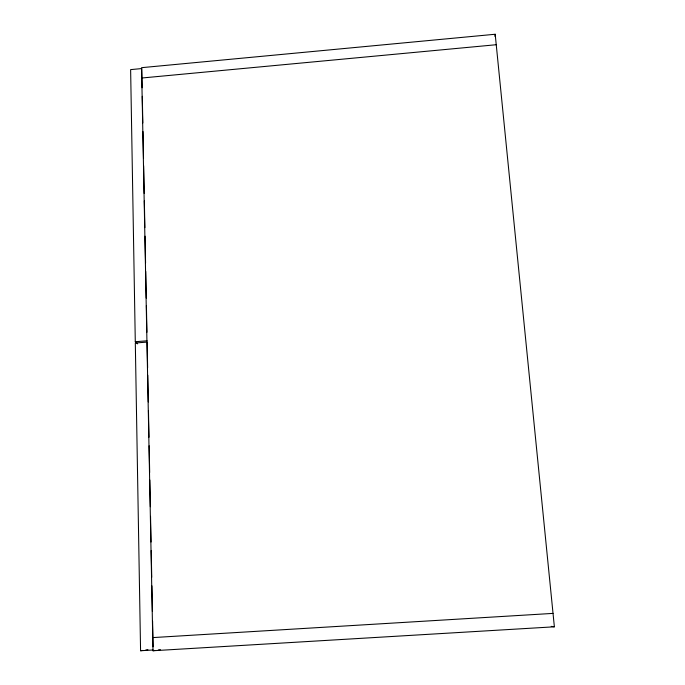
<?xml version="1.0" encoding="UTF-8"?>
<svg xmlns="http://www.w3.org/2000/svg" width="685" height="685" viewBox="0 0 685 685"><rect width="100%" height="100%" fill="white"/><g stroke="black" fill="none" stroke-linecap="round" stroke-linejoin="round"><path stroke-width="1.03" d="M494.955 36.373L495.195 34.25L141.572 67.678L152.995 650.75L554.37 626.801L495.195 34.25M152.995 650.75L155.101 650.442M158.269 649.979L160.376 649.671M147.618 367.742L147.121 342.089L135.313 343.014L140.579 650.741L142.677 650.45M145.819 650.005L147.917 649.714M141.778 78.013L496.248 44.722M142.129 87.783L141.752 68.569L130.63 69.613L135.287 341.721L147.095 340.796M152.738 637.598L553.026 613.392M140.579 650.741L153.157 649.988M551.228 626.381L554.37 626.801M135.287 341.721L137.642 343.87M142.292 96.32L142.822 123.009M142.985 131.554L143.507 158.244M143.653 165.719L144.201 193.47M144.347 200.945L144.869 227.634M145.04 236.171L145.562 262.86M145.734 271.406L146.256 298.095M146.402 305.57L146.924 332.259M147.772 375.226L148.294 401.958M148.457 410.512L148.987 437.235M149.15 445.789L149.673 472.522M149.827 480.005L150.349 506.729M150.537 516.353L151.042 542.015M151.205 550.56L151.736 577.292M151.899 585.846L152.404 611.499M152.592 621.124L153.097 646.786"/></g></svg>
